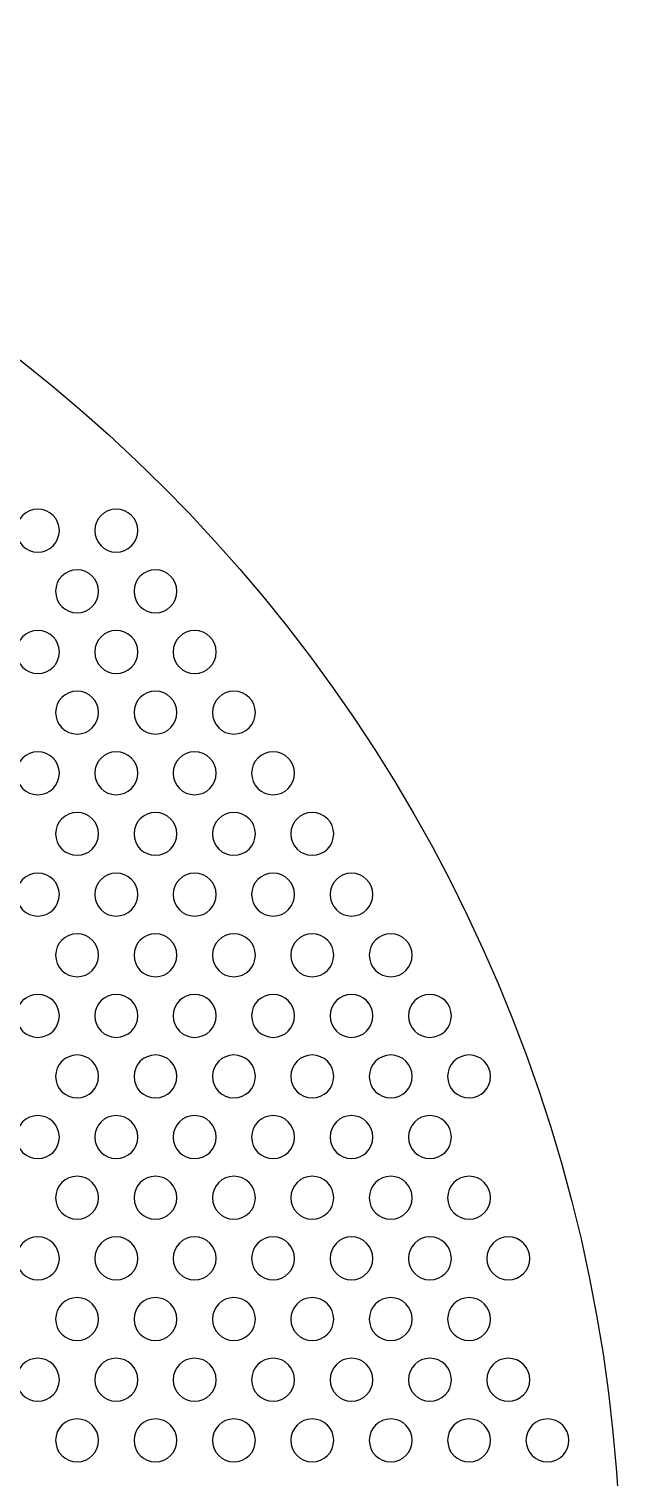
# Model space of a CAD drawing. Header units: millimetres. Extents: x 2717 to 2965, y -3 to 245.
# Drawn here: x 2918.5 to 2965.5, y 130.2 to 245 of the extents above; entities that cross this region are included whole.
import ezdxf

# ---------------------------------------------------------------- set-up
doc = ezdxf.new("R2010")
doc.units = ezdxf.units.MM
doc.layers.add('Livello 04', color=1, linetype='Continuous', true_color=0xff0000)
doc.layers.add('Predefinito', color=18, linetype='Continuous', true_color=0x000000)

msp = doc.modelspace()

# ---------------------------------------------------------------- linework, layer by layer
at = {"layer": 'Livello 04'}
msp.add_circle((2841.47, 121.04), 124, dxfattribs=at)
at = {"layer": 'Predefinito', "color": 18, "true_color": 0x000000}
for points in [[(2919.21, 206.94), (2918.27, 206.94), (2917.51, 206.18), (2917.51, 205.24)], [(2920.92, 205.24), (2920.92, 206.18), (2920.15, 206.94), (2919.21, 206.94)], [(2925.43, 206.94), (2924.49, 206.94), (2923.73, 206.18), (2923.73, 205.24)], [(2927.14, 205.24), (2927.14, 206.18), (2926.37, 206.94), (2925.43, 206.94)], [(2917.51, 205.24), (2917.51, 204.3), (2918.27, 203.53), (2919.21, 203.53)], [(2919.21, 203.53), (2920.15, 203.53), (2920.92, 204.3), (2920.92, 205.24)], [(2923.73, 205.24), (2923.73, 204.3), (2924.49, 203.53), (2925.43, 203.53)], [(2925.43, 203.53), (2926.37, 203.53), (2927.14, 204.3), (2927.14, 205.24)], [(2922.32, 202.13), (2921.38, 202.13), (2920.62, 201.37), (2920.62, 200.43)], [(2924.03, 200.43), (2924.03, 201.37), (2923.26, 202.13), (2922.32, 202.13)], [(2928.54, 202.13), (2927.6, 202.13), (2926.84, 201.37), (2926.84, 200.43)], [(2930.25, 200.43), (2930.25, 201.37), (2929.48, 202.13), (2928.54, 202.13)], [(2920.62, 200.43), (2920.62, 199.48), (2921.38, 198.72), (2922.32, 198.72)], [(2922.32, 198.72), (2923.26, 198.72), (2924.03, 199.48), (2924.03, 200.43)], [(2926.84, 200.43), (2926.84, 199.48), (2927.6, 198.72), (2928.54, 198.72)], [(2928.54, 198.72), (2929.48, 198.72), (2930.25, 199.48), (2930.25, 200.43)], [(2919.21, 197.32), (2918.27, 197.32), (2917.51, 196.56), (2917.51, 195.61)], [(2920.92, 195.61), (2920.92, 196.56), (2920.15, 197.32), (2919.21, 197.32)], [(2925.43, 197.32), (2924.49, 197.32), (2923.73, 196.56), (2923.73, 195.61)], [(2927.14, 195.61), (2927.14, 196.56), (2926.37, 197.32), (2925.43, 197.32)], [(2931.65, 197.32), (2930.71, 197.32), (2929.95, 196.56), (2929.95, 195.61)], [(2933.36, 195.61), (2933.36, 196.56), (2932.59, 197.32), (2931.65, 197.32)], [(2917.51, 195.61), (2917.51, 194.67), (2918.27, 193.91), (2919.21, 193.91)], [(2919.21, 193.91), (2920.15, 193.91), (2920.92, 194.67), (2920.92, 195.61)], [(2923.73, 195.61), (2923.73, 194.67), (2924.49, 193.91), (2925.43, 193.91)], [(2925.43, 193.91), (2926.37, 193.91), (2927.14, 194.67), (2927.14, 195.61)], [(2929.95, 195.61), (2929.95, 194.67), (2930.71, 193.91), (2931.65, 193.91)], [(2931.65, 193.91), (2932.59, 193.91), (2933.36, 194.67), (2933.36, 195.61)], [(2922.32, 192.51), (2921.38, 192.51), (2920.62, 191.74), (2920.62, 190.8)], [(2924.03, 190.8), (2924.03, 191.74), (2923.26, 192.51), (2922.32, 192.51)], [(2928.54, 192.51), (2927.6, 192.51), (2926.84, 191.74), (2926.84, 190.8)], [(2930.25, 190.8), (2930.25, 191.74), (2929.48, 192.51), (2928.54, 192.51)], [(2934.76, 192.51), (2933.82, 192.51), (2933.06, 191.74), (2933.06, 190.8)], [(2936.47, 190.8), (2936.47, 191.74), (2935.7, 192.51), (2934.76, 192.51)], [(2920.62, 190.8), (2920.62, 189.86), (2921.38, 189.1), (2922.32, 189.1)], [(2922.32, 189.1), (2923.26, 189.1), (2924.03, 189.86), (2924.03, 190.8)], [(2926.84, 190.8), (2926.84, 189.86), (2927.6, 189.1), (2928.54, 189.1)], [(2928.54, 189.1), (2929.48, 189.1), (2930.25, 189.86), (2930.25, 190.8)], [(2933.06, 190.8), (2933.06, 189.86), (2933.82, 189.1), (2934.76, 189.1)], [(2934.76, 189.1), (2935.7, 189.1), (2936.47, 189.86), (2936.47, 190.8)], [(2919.21, 187.7), (2918.27, 187.7), (2917.51, 186.93), (2917.51, 185.99)], [(2920.92, 185.99), (2920.92, 186.93), (2920.15, 187.7), (2919.21, 187.7)], [(2925.43, 187.7), (2924.49, 187.7), (2923.73, 186.93), (2923.73, 185.99)], [(2927.14, 185.99), (2927.14, 186.93), (2926.37, 187.7), (2925.43, 187.7)], [(2931.65, 187.7), (2930.71, 187.7), (2929.95, 186.93), (2929.95, 185.99)], [(2933.36, 185.99), (2933.36, 186.93), (2932.59, 187.7), (2931.65, 187.7)], [(2937.87, 187.7), (2936.93, 187.7), (2936.17, 186.93), (2936.17, 185.99)], [(2939.57, 185.99), (2939.57, 186.93), (2938.81, 187.7), (2937.87, 187.7)], [(2917.51, 185.99), (2917.51, 185.05), (2918.27, 184.29), (2919.21, 184.29)], [(2919.21, 184.29), (2920.15, 184.29), (2920.92, 185.05), (2920.92, 185.99)], [(2923.73, 185.99), (2923.73, 185.05), (2924.49, 184.29), (2925.43, 184.29)], [(2925.43, 184.29), (2926.37, 184.29), (2927.14, 185.05), (2927.14, 185.99)], [(2929.95, 185.99), (2929.95, 185.05), (2930.71, 184.29), (2931.65, 184.29)], [(2931.65, 184.29), (2932.59, 184.29), (2933.36, 185.05), (2933.36, 185.99)], [(2936.17, 185.99), (2936.17, 185.05), (2936.93, 184.29), (2937.87, 184.29)], [(2937.87, 184.29), (2938.81, 184.29), (2939.57, 185.05), (2939.57, 185.99)], [(2922.32, 182.89), (2921.38, 182.89), (2920.62, 182.12), (2920.62, 181.18)], [(2924.03, 181.18), (2924.03, 182.12), (2923.26, 182.89), (2922.32, 182.89)], [(2928.54, 182.89), (2927.6, 182.89), (2926.84, 182.12), (2926.84, 181.18)], [(2930.25, 181.18), (2930.25, 182.12), (2929.48, 182.89), (2928.54, 182.89)], [(2934.76, 182.89), (2933.82, 182.89), (2933.06, 182.12), (2933.06, 181.18)], [(2936.47, 181.18), (2936.47, 182.12), (2935.7, 182.89), (2934.76, 182.89)], [(2940.98, 182.89), (2940.04, 182.89), (2939.28, 182.12), (2939.28, 181.18)], [(2942.68, 181.18), (2942.68, 182.12), (2941.92, 182.89), (2940.98, 182.89)], [(2920.62, 181.18), (2920.62, 180.24), (2921.38, 179.48), (2922.32, 179.48)], [(2922.32, 179.48), (2923.26, 179.48), (2924.03, 180.24), (2924.03, 181.18)], [(2926.84, 181.18), (2926.84, 180.24), (2927.6, 179.48), (2928.54, 179.48)], [(2928.54, 179.48), (2929.48, 179.48), (2930.25, 180.24), (2930.25, 181.18)], [(2933.06, 181.18), (2933.06, 180.24), (2933.82, 179.48), (2934.76, 179.48)], [(2934.76, 179.48), (2935.7, 179.48), (2936.47, 180.24), (2936.47, 181.18)], [(2939.28, 181.18), (2939.28, 180.24), (2940.04, 179.48), (2940.98, 179.48)], [(2940.98, 179.48), (2941.92, 179.48), (2942.68, 180.24), (2942.68, 181.18)], [(2919.21, 178.07), (2918.27, 178.07), (2917.51, 177.31), (2917.51, 176.37)], [(2920.92, 176.37), (2920.92, 177.31), (2920.15, 178.07), (2919.21, 178.07)], [(2925.43, 178.07), (2924.49, 178.07), (2923.73, 177.31), (2923.73, 176.37)], [(2927.14, 176.37), (2927.14, 177.31), (2926.37, 178.07), (2925.43, 178.07)], [(2931.65, 178.07), (2930.71, 178.07), (2929.95, 177.31), (2929.95, 176.37)], [(2933.36, 176.37), (2933.36, 177.31), (2932.59, 178.07), (2931.65, 178.07)], [(2937.87, 178.07), (2936.93, 178.07), (2936.17, 177.31), (2936.17, 176.37)], [(2939.57, 176.37), (2939.57, 177.31), (2938.81, 178.07), (2937.87, 178.07)], [(2944.09, 178.07), (2943.15, 178.07), (2942.39, 177.31), (2942.39, 176.37)], [(2945.79, 176.37), (2945.79, 177.31), (2945.03, 178.07), (2944.09, 178.07)], [(2917.51, 176.37), (2917.51, 175.43), (2918.27, 174.66), (2919.21, 174.66)], [(2919.21, 174.66), (2920.15, 174.66), (2920.92, 175.43), (2920.92, 176.37)], [(2923.73, 176.37), (2923.73, 175.43), (2924.49, 174.66), (2925.43, 174.66)], [(2925.43, 174.66), (2926.37, 174.66), (2927.14, 175.43), (2927.14, 176.37)], [(2929.95, 176.37), (2929.95, 175.43), (2930.71, 174.66), (2931.65, 174.66)], [(2931.65, 174.66), (2932.59, 174.66), (2933.36, 175.43), (2933.36, 176.37)], [(2936.17, 176.37), (2936.17, 175.43), (2936.93, 174.66), (2937.87, 174.66)], [(2937.87, 174.66), (2938.81, 174.66), (2939.57, 175.43), (2939.57, 176.37)], [(2942.39, 176.37), (2942.39, 175.43), (2943.15, 174.66), (2944.09, 174.66)], [(2944.09, 174.66), (2945.03, 174.66), (2945.79, 175.43), (2945.79, 176.37)], [(2922.32, 173.26), (2921.38, 173.26), (2920.62, 172.5), (2920.62, 171.56)], [(2924.03, 171.56), (2924.03, 172.5), (2923.26, 173.26), (2922.32, 173.26)], [(2928.54, 173.26), (2927.6, 173.26), (2926.84, 172.5), (2926.84, 171.56)], [(2930.25, 171.56), (2930.25, 172.5), (2929.48, 173.26), (2928.54, 173.26)], [(2934.76, 173.26), (2933.82, 173.26), (2933.06, 172.5), (2933.06, 171.56)], [(2936.47, 171.56), (2936.47, 172.5), (2935.7, 173.26), (2934.76, 173.26)], [(2940.98, 173.26), (2940.04, 173.26), (2939.28, 172.5), (2939.28, 171.56)], [(2942.68, 171.56), (2942.68, 172.5), (2941.92, 173.26), (2940.98, 173.26)], [(2947.2, 173.26), (2946.26, 173.26), (2945.5, 172.5), (2945.5, 171.56)], [(2948.9, 171.56), (2948.9, 172.5), (2948.14, 173.26), (2947.2, 173.26)], [(2920.62, 171.56), (2920.62, 170.62), (2921.38, 169.85), (2922.32, 169.85)], [(2922.32, 169.85), (2923.26, 169.85), (2924.03, 170.62), (2924.03, 171.56)], [(2926.84, 171.56), (2926.84, 170.62), (2927.6, 169.85), (2928.54, 169.85)], [(2928.54, 169.85), (2929.48, 169.85), (2930.25, 170.62), (2930.25, 171.56)], [(2933.06, 171.56), (2933.06, 170.62), (2933.82, 169.85), (2934.76, 169.85)], [(2934.76, 169.85), (2935.7, 169.85), (2936.47, 170.62), (2936.47, 171.56)], [(2939.28, 171.56), (2939.28, 170.62), (2940.04, 169.85), (2940.98, 169.85)], [(2940.98, 169.85), (2941.92, 169.85), (2942.68, 170.62), (2942.68, 171.56)], [(2945.5, 171.56), (2945.5, 170.62), (2946.26, 169.85), (2947.2, 169.85)], [(2947.2, 169.85), (2948.14, 169.85), (2948.9, 170.62), (2948.9, 171.56)], [(2919.21, 168.45), (2918.27, 168.45), (2917.51, 167.69), (2917.51, 166.75)], [(2920.92, 166.75), (2920.92, 167.69), (2920.15, 168.45), (2919.21, 168.45)], [(2925.43, 168.45), (2924.49, 168.45), (2923.73, 167.69), (2923.73, 166.75)], [(2927.14, 166.75), (2927.14, 167.69), (2926.37, 168.45), (2925.43, 168.45)], [(2931.65, 168.45), (2930.71, 168.45), (2929.95, 167.69), (2929.95, 166.75)], [(2933.36, 166.75), (2933.36, 167.69), (2932.59, 168.45), (2931.65, 168.45)], [(2937.87, 168.45), (2936.93, 168.45), (2936.17, 167.69), (2936.17, 166.75)], [(2939.57, 166.75), (2939.57, 167.69), (2938.81, 168.45), (2937.87, 168.45)], [(2944.09, 168.45), (2943.15, 168.45), (2942.39, 167.69), (2942.39, 166.75)], [(2945.79, 166.75), (2945.79, 167.69), (2945.03, 168.45), (2944.09, 168.45)], [(2950.31, 168.45), (2949.37, 168.45), (2948.6, 167.69), (2948.6, 166.75)], [(2952.01, 166.75), (2952.01, 167.69), (2951.25, 168.45), (2950.31, 168.45)], [(2917.51, 166.75), (2917.51, 165.8), (2918.27, 165.04), (2919.21, 165.04)], [(2919.21, 165.04), (2920.15, 165.04), (2920.92, 165.8), (2920.92, 166.75)], [(2923.73, 166.75), (2923.73, 165.8), (2924.49, 165.04), (2925.43, 165.04)], [(2925.43, 165.04), (2926.37, 165.04), (2927.14, 165.8), (2927.14, 166.75)], [(2929.95, 166.75), (2929.95, 165.8), (2930.71, 165.04), (2931.65, 165.04)], [(2931.65, 165.04), (2932.59, 165.04), (2933.36, 165.8), (2933.36, 166.75)], [(2936.17, 166.75), (2936.17, 165.8), (2936.93, 165.04), (2937.87, 165.04)], [(2937.87, 165.04), (2938.81, 165.04), (2939.57, 165.8), (2939.57, 166.75)], [(2942.39, 166.75), (2942.39, 165.8), (2943.15, 165.04), (2944.09, 165.04)], [(2944.09, 165.04), (2945.03, 165.04), (2945.79, 165.8), (2945.79, 166.75)], [(2948.6, 166.75), (2948.6, 165.8), (2949.37, 165.04), (2950.31, 165.04)], [(2950.31, 165.04), (2951.25, 165.04), (2952.01, 165.8), (2952.01, 166.75)], [(2922.32, 163.64), (2921.38, 163.64), (2920.62, 162.88), (2920.62, 161.94)], [(2924.03, 161.94), (2924.03, 162.88), (2923.26, 163.64), (2922.32, 163.64)], [(2928.54, 163.64), (2927.6, 163.64), (2926.84, 162.88), (2926.84, 161.94)], [(2930.25, 161.94), (2930.25, 162.88), (2929.48, 163.64), (2928.54, 163.64)], [(2934.76, 163.64), (2933.82, 163.64), (2933.06, 162.88), (2933.06, 161.94)], [(2936.47, 161.94), (2936.47, 162.88), (2935.7, 163.64), (2934.76, 163.64)], [(2940.98, 163.64), (2940.04, 163.64), (2939.28, 162.88), (2939.28, 161.94)], [(2942.68, 161.94), (2942.68, 162.88), (2941.92, 163.64), (2940.98, 163.64)], [(2947.2, 163.64), (2946.26, 163.64), (2945.5, 162.88), (2945.5, 161.94)], [(2948.9, 161.94), (2948.9, 162.88), (2948.14, 163.64), (2947.2, 163.64)], [(2953.42, 163.64), (2952.48, 163.64), (2951.71, 162.88), (2951.71, 161.94)], [(2955.12, 161.94), (2955.12, 162.88), (2954.36, 163.64), (2953.42, 163.64)], [(2920.62, 161.94), (2920.62, 160.99), (2921.38, 160.23), (2922.32, 160.23)], [(2922.32, 160.23), (2923.26, 160.23), (2924.03, 160.99), (2924.03, 161.94)], [(2926.84, 161.94), (2926.84, 160.99), (2927.6, 160.23), (2928.54, 160.23)], [(2928.54, 160.23), (2929.48, 160.23), (2930.25, 160.99), (2930.25, 161.94)], [(2933.06, 161.94), (2933.06, 160.99), (2933.82, 160.23), (2934.76, 160.23)], [(2934.76, 160.23), (2935.7, 160.23), (2936.47, 160.99), (2936.47, 161.94)], [(2939.28, 161.94), (2939.28, 160.99), (2940.04, 160.23), (2940.98, 160.23)], [(2940.98, 160.23), (2941.92, 160.23), (2942.68, 160.99), (2942.68, 161.94)], [(2945.5, 161.94), (2945.5, 160.99), (2946.26, 160.23), (2947.2, 160.23)], [(2947.2, 160.23), (2948.14, 160.23), (2948.9, 160.99), (2948.9, 161.94)], [(2951.71, 161.94), (2951.71, 160.99), (2952.48, 160.23), (2953.42, 160.23)], [(2953.42, 160.23), (2954.36, 160.23), (2955.12, 160.99), (2955.12, 161.94)], [(2919.21, 158.83), (2918.27, 158.83), (2917.51, 158.07), (2917.51, 157.12)], [(2920.92, 157.12), (2920.92, 158.07), (2920.15, 158.83), (2919.21, 158.83)], [(2925.43, 158.83), (2924.49, 158.83), (2923.73, 158.07), (2923.73, 157.12)], [(2927.14, 157.12), (2927.14, 158.07), (2926.37, 158.83), (2925.43, 158.83)], [(2931.65, 158.83), (2930.71, 158.83), (2929.95, 158.07), (2929.95, 157.12)], [(2933.36, 157.12), (2933.36, 158.07), (2932.59, 158.83), (2931.65, 158.83)], [(2937.87, 158.83), (2936.93, 158.83), (2936.17, 158.07), (2936.17, 157.12)], [(2939.57, 157.12), (2939.57, 158.07), (2938.81, 158.83), (2937.87, 158.83)], [(2944.09, 158.83), (2943.15, 158.83), (2942.39, 158.07), (2942.39, 157.12)], [(2945.79, 157.12), (2945.79, 158.07), (2945.03, 158.83), (2944.09, 158.83)], [(2950.31, 158.83), (2949.37, 158.83), (2948.6, 158.07), (2948.6, 157.12)], [(2952.01, 157.12), (2952.01, 158.07), (2951.25, 158.83), (2950.31, 158.83)], [(2917.51, 157.12), (2917.51, 156.18), (2918.27, 155.42), (2919.21, 155.42)], [(2919.21, 155.42), (2920.15, 155.42), (2920.92, 156.18), (2920.92, 157.12)], [(2923.73, 157.12), (2923.73, 156.18), (2924.49, 155.42), (2925.43, 155.42)], [(2925.43, 155.42), (2926.37, 155.42), (2927.14, 156.18), (2927.14, 157.12)], [(2929.95, 157.12), (2929.95, 156.18), (2930.71, 155.42), (2931.65, 155.42)], [(2931.65, 155.42), (2932.59, 155.42), (2933.36, 156.18), (2933.36, 157.12)], [(2936.17, 157.12), (2936.17, 156.18), (2936.93, 155.42), (2937.87, 155.42)], [(2937.87, 155.42), (2938.81, 155.42), (2939.57, 156.18), (2939.57, 157.12)], [(2942.39, 157.12), (2942.39, 156.18), (2943.15, 155.42), (2944.09, 155.42)], [(2944.09, 155.42), (2945.03, 155.42), (2945.79, 156.18), (2945.79, 157.12)], [(2948.6, 157.12), (2948.6, 156.18), (2949.37, 155.42), (2950.31, 155.42)], [(2950.31, 155.42), (2951.25, 155.42), (2952.01, 156.18), (2952.01, 157.12)], [(2922.32, 154.02), (2921.38, 154.02), (2920.62, 153.25), (2920.62, 152.31)], [(2924.03, 152.31), (2924.03, 153.25), (2923.26, 154.02), (2922.32, 154.02)], [(2928.54, 154.02), (2927.6, 154.02), (2926.84, 153.25), (2926.84, 152.31)], [(2930.25, 152.31), (2930.25, 153.25), (2929.48, 154.02), (2928.54, 154.02)], [(2934.76, 154.02), (2933.82, 154.02), (2933.06, 153.25), (2933.06, 152.31)], [(2936.47, 152.31), (2936.47, 153.25), (2935.7, 154.02), (2934.76, 154.02)], [(2940.98, 154.02), (2940.04, 154.02), (2939.28, 153.25), (2939.28, 152.31)], [(2942.68, 152.31), (2942.68, 153.25), (2941.92, 154.02), (2940.98, 154.02)], [(2947.2, 154.02), (2946.26, 154.02), (2945.5, 153.25), (2945.5, 152.31)], [(2948.9, 152.31), (2948.9, 153.25), (2948.14, 154.02), (2947.2, 154.02)], [(2953.42, 154.02), (2952.48, 154.02), (2951.71, 153.25), (2951.71, 152.31)], [(2955.12, 152.31), (2955.12, 153.25), (2954.36, 154.02), (2953.42, 154.02)], [(2920.62, 152.31), (2920.62, 151.37), (2921.38, 150.61), (2922.32, 150.61)], [(2922.32, 150.61), (2923.26, 150.61), (2924.03, 151.37), (2924.03, 152.31)], [(2926.84, 152.31), (2926.84, 151.37), (2927.6, 150.61), (2928.54, 150.61)], [(2928.54, 150.61), (2929.48, 150.61), (2930.25, 151.37), (2930.25, 152.31)], [(2933.06, 152.31), (2933.06, 151.37), (2933.82, 150.61), (2934.76, 150.61)], [(2934.76, 150.61), (2935.7, 150.61), (2936.47, 151.37), (2936.47, 152.31)], [(2939.28, 152.31), (2939.28, 151.37), (2940.04, 150.61), (2940.98, 150.61)], [(2940.98, 150.61), (2941.92, 150.61), (2942.68, 151.37), (2942.68, 152.31)], [(2945.5, 152.31), (2945.5, 151.37), (2946.26, 150.61), (2947.2, 150.61)], [(2947.2, 150.61), (2948.14, 150.61), (2948.9, 151.37), (2948.9, 152.31)], [(2951.71, 152.31), (2951.71, 151.37), (2952.48, 150.61), (2953.42, 150.61)], [(2953.42, 150.61), (2954.36, 150.61), (2955.12, 151.37), (2955.12, 152.31)], [(2919.21, 149.21), (2918.27, 149.21), (2917.51, 148.44), (2917.51, 147.5)], [(2920.92, 147.5), (2920.92, 148.44), (2920.15, 149.21), (2919.21, 149.21)], [(2925.43, 149.21), (2924.49, 149.21), (2923.73, 148.44), (2923.73, 147.5)], [(2927.14, 147.5), (2927.14, 148.44), (2926.37, 149.21), (2925.43, 149.21)], [(2931.65, 149.21), (2930.71, 149.21), (2929.95, 148.44), (2929.95, 147.5)], [(2933.36, 147.5), (2933.36, 148.44), (2932.59, 149.21), (2931.65, 149.21)], [(2937.87, 149.21), (2936.93, 149.21), (2936.17, 148.44), (2936.17, 147.5)], [(2939.57, 147.5), (2939.57, 148.44), (2938.81, 149.21), (2937.87, 149.21)], [(2944.09, 149.21), (2943.15, 149.21), (2942.39, 148.44), (2942.39, 147.5)], [(2945.79, 147.5), (2945.79, 148.44), (2945.03, 149.21), (2944.09, 149.21)], [(2950.31, 149.21), (2949.37, 149.21), (2948.6, 148.44), (2948.6, 147.5)], [(2952.01, 147.5), (2952.01, 148.44), (2951.25, 149.21), (2950.31, 149.21)], [(2956.53, 149.21), (2955.59, 149.21), (2954.82, 148.44), (2954.82, 147.5)], [(2958.23, 147.5), (2958.23, 148.44), (2957.47, 149.21), (2956.53, 149.21)], [(2917.51, 147.5), (2917.51, 146.56), (2918.27, 145.8), (2919.21, 145.8)], [(2919.21, 145.8), (2920.15, 145.8), (2920.92, 146.56), (2920.92, 147.5)], [(2923.73, 147.5), (2923.73, 146.56), (2924.49, 145.8), (2925.43, 145.8)], [(2925.43, 145.8), (2926.37, 145.8), (2927.14, 146.56), (2927.14, 147.5)], [(2929.95, 147.5), (2929.95, 146.56), (2930.71, 145.8), (2931.65, 145.8)], [(2931.65, 145.8), (2932.59, 145.8), (2933.36, 146.56), (2933.36, 147.5)], [(2936.17, 147.5), (2936.17, 146.56), (2936.93, 145.8), (2937.87, 145.8)], [(2937.87, 145.8), (2938.81, 145.8), (2939.57, 146.56), (2939.57, 147.5)], [(2942.39, 147.5), (2942.39, 146.56), (2943.15, 145.8), (2944.09, 145.8)], [(2944.09, 145.8), (2945.03, 145.8), (2945.79, 146.56), (2945.79, 147.5)], [(2948.6, 147.5), (2948.6, 146.56), (2949.37, 145.8), (2950.31, 145.8)], [(2950.31, 145.8), (2951.25, 145.8), (2952.01, 146.56), (2952.01, 147.5)], [(2954.82, 147.5), (2954.82, 146.56), (2955.59, 145.8), (2956.53, 145.8)], [(2956.53, 145.8), (2957.47, 145.8), (2958.23, 146.56), (2958.23, 147.5)], [(2922.32, 144.39), (2921.38, 144.39), (2920.62, 143.63), (2920.62, 142.69)], [(2924.03, 142.69), (2924.03, 143.63), (2923.26, 144.39), (2922.32, 144.39)], [(2928.54, 144.39), (2927.6, 144.39), (2926.84, 143.63), (2926.84, 142.69)], [(2930.25, 142.69), (2930.25, 143.63), (2929.48, 144.39), (2928.54, 144.39)], [(2934.76, 144.39), (2933.82, 144.39), (2933.06, 143.63), (2933.06, 142.69)], [(2936.47, 142.69), (2936.47, 143.63), (2935.7, 144.39), (2934.76, 144.39)], [(2940.98, 144.39), (2940.04, 144.39), (2939.28, 143.63), (2939.28, 142.69)], [(2942.68, 142.69), (2942.68, 143.63), (2941.92, 144.39), (2940.98, 144.39)], [(2947.2, 144.39), (2946.26, 144.39), (2945.5, 143.63), (2945.5, 142.69)], [(2948.9, 142.69), (2948.9, 143.63), (2948.14, 144.39), (2947.2, 144.39)], [(2953.42, 144.39), (2952.48, 144.39), (2951.71, 143.63), (2951.71, 142.69)], [(2955.12, 142.69), (2955.12, 143.63), (2954.36, 144.39), (2953.42, 144.39)], [(2920.62, 142.69), (2920.62, 141.75), (2921.38, 140.99), (2922.32, 140.99)], [(2922.32, 140.99), (2923.26, 140.99), (2924.03, 141.75), (2924.03, 142.69)], [(2926.84, 142.69), (2926.84, 141.75), (2927.6, 140.99), (2928.54, 140.99)], [(2928.54, 140.99), (2929.48, 140.99), (2930.25, 141.75), (2930.25, 142.69)], [(2933.06, 142.69), (2933.06, 141.75), (2933.82, 140.99), (2934.76, 140.99)], [(2934.76, 140.99), (2935.7, 140.99), (2936.47, 141.75), (2936.47, 142.69)], [(2939.28, 142.69), (2939.28, 141.75), (2940.04, 140.99), (2940.98, 140.99)], [(2940.98, 140.99), (2941.92, 140.99), (2942.68, 141.75), (2942.68, 142.69)], [(2945.5, 142.69), (2945.5, 141.75), (2946.26, 140.99), (2947.2, 140.99)], [(2947.2, 140.99), (2948.14, 140.99), (2948.9, 141.75), (2948.9, 142.69)], [(2951.71, 142.69), (2951.71, 141.75), (2952.48, 140.99), (2953.42, 140.99)], [(2953.42, 140.99), (2954.36, 140.99), (2955.12, 141.75), (2955.12, 142.69)], [(2919.21, 139.58), (2918.27, 139.58), (2917.51, 138.82), (2917.51, 137.88)], [(2920.92, 137.88), (2920.92, 138.82), (2920.15, 139.58), (2919.21, 139.58)], [(2925.43, 139.58), (2924.49, 139.58), (2923.73, 138.82), (2923.73, 137.88)], [(2927.14, 137.88), (2927.14, 138.82), (2926.37, 139.58), (2925.43, 139.58)], [(2931.65, 139.58), (2930.71, 139.58), (2929.95, 138.82), (2929.95, 137.88)], [(2933.36, 137.88), (2933.36, 138.82), (2932.59, 139.58), (2931.65, 139.58)], [(2937.87, 139.58), (2936.93, 139.58), (2936.17, 138.82), (2936.17, 137.88)], [(2939.57, 137.88), (2939.57, 138.82), (2938.81, 139.58), (2937.87, 139.58)], [(2944.09, 139.58), (2943.15, 139.58), (2942.39, 138.82), (2942.39, 137.88)], [(2945.79, 137.88), (2945.79, 138.82), (2945.03, 139.58), (2944.09, 139.58)], [(2950.31, 139.58), (2949.37, 139.58), (2948.6, 138.82), (2948.6, 137.88)], [(2952.01, 137.88), (2952.01, 138.82), (2951.25, 139.58), (2950.31, 139.58)], [(2956.53, 139.58), (2955.59, 139.58), (2954.82, 138.82), (2954.82, 137.88)], [(2958.23, 137.88), (2958.23, 138.82), (2957.47, 139.58), (2956.53, 139.58)], [(2917.51, 137.88), (2917.51, 136.94), (2918.27, 136.17), (2919.21, 136.17)], [(2919.21, 136.17), (2920.15, 136.17), (2920.92, 136.94), (2920.92, 137.88)], [(2923.73, 137.88), (2923.73, 136.94), (2924.49, 136.17), (2925.43, 136.17)], [(2925.43, 136.17), (2926.37, 136.17), (2927.14, 136.94), (2927.14, 137.88)], [(2929.95, 137.88), (2929.95, 136.94), (2930.71, 136.17), (2931.65, 136.17)], [(2931.65, 136.17), (2932.59, 136.17), (2933.36, 136.94), (2933.36, 137.88)], [(2936.17, 137.88), (2936.17, 136.94), (2936.93, 136.17), (2937.87, 136.17)], [(2937.87, 136.17), (2938.81, 136.17), (2939.57, 136.94), (2939.57, 137.88)], [(2942.39, 137.88), (2942.39, 136.94), (2943.15, 136.17), (2944.09, 136.17)], [(2944.09, 136.17), (2945.03, 136.17), (2945.79, 136.94), (2945.79, 137.88)], [(2948.6, 137.88), (2948.6, 136.94), (2949.37, 136.17), (2950.31, 136.17)], [(2950.31, 136.17), (2951.25, 136.17), (2952.01, 136.94), (2952.01, 137.88)], [(2954.82, 137.88), (2954.82, 136.94), (2955.59, 136.17), (2956.53, 136.17)], [(2956.53, 136.17), (2957.47, 136.17), (2958.23, 136.94), (2958.23, 137.88)], [(2922.32, 134.77), (2921.38, 134.77), (2920.62, 134.01), (2920.62, 133.07)], [(2924.03, 133.07), (2924.03, 134.01), (2923.26, 134.77), (2922.32, 134.77)], [(2928.54, 134.77), (2927.6, 134.77), (2926.84, 134.01), (2926.84, 133.07)], [(2930.25, 133.07), (2930.25, 134.01), (2929.48, 134.77), (2928.54, 134.77)], [(2934.76, 134.77), (2933.82, 134.77), (2933.06, 134.01), (2933.06, 133.07)], [(2936.47, 133.07), (2936.47, 134.01), (2935.7, 134.77), (2934.76, 134.77)], [(2940.98, 134.77), (2940.04, 134.77), (2939.28, 134.01), (2939.28, 133.07)], [(2942.68, 133.07), (2942.68, 134.01), (2941.92, 134.77), (2940.98, 134.77)], [(2947.2, 134.77), (2946.26, 134.77), (2945.5, 134.01), (2945.5, 133.07)], [(2948.9, 133.07), (2948.9, 134.01), (2948.14, 134.77), (2947.2, 134.77)], [(2953.42, 134.77), (2952.48, 134.77), (2951.71, 134.01), (2951.71, 133.07)], [(2955.12, 133.07), (2955.12, 134.01), (2954.36, 134.77), (2953.42, 134.77)], [(2959.64, 134.77), (2958.7, 134.77), (2957.93, 134.01), (2957.93, 133.07)], [(2961.34, 133.07), (2961.34, 134.01), (2960.58, 134.77), (2959.64, 134.77)], [(2920.62, 133.07), (2920.62, 132.13), (2921.38, 131.36), (2922.32, 131.36)], [(2922.32, 131.36), (2923.26, 131.36), (2924.03, 132.13), (2924.03, 133.07)], [(2926.84, 133.07), (2926.84, 132.13), (2927.6, 131.36), (2928.54, 131.36)], [(2928.54, 131.36), (2929.48, 131.36), (2930.25, 132.13), (2930.25, 133.07)], [(2933.06, 133.07), (2933.06, 132.13), (2933.82, 131.36), (2934.76, 131.36)], [(2934.76, 131.36), (2935.7, 131.36), (2936.47, 132.13), (2936.47, 133.07)], [(2939.28, 133.07), (2939.28, 132.13), (2940.04, 131.36), (2940.98, 131.36)], [(2940.98, 131.36), (2941.92, 131.36), (2942.68, 132.13), (2942.68, 133.07)], [(2945.5, 133.07), (2945.5, 132.13), (2946.26, 131.36), (2947.2, 131.36)], [(2947.2, 131.36), (2948.14, 131.36), (2948.9, 132.13), (2948.9, 133.07)], [(2951.71, 133.07), (2951.71, 132.13), (2952.48, 131.36), (2953.42, 131.36)], [(2953.42, 131.36), (2954.36, 131.36), (2955.12, 132.13), (2955.12, 133.07)], [(2957.93, 133.07), (2957.93, 132.13), (2958.7, 131.36), (2959.64, 131.36)], [(2959.64, 131.36), (2960.58, 131.36), (2961.34, 132.13), (2961.34, 133.07)]]:
    msp.add_open_spline(points, degree=3, dxfattribs=at)

doc.saveas('drawing.dxf')
